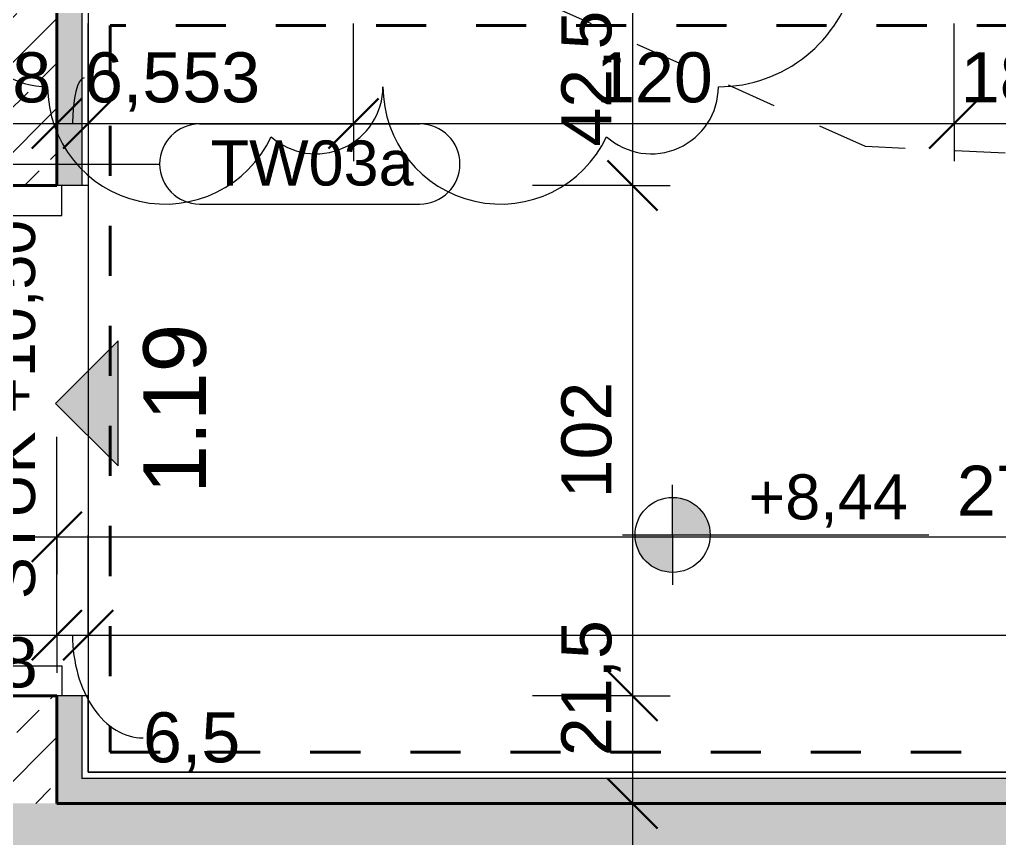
# Model space of a CAD drawing. Header units: metres. Extents: x 3.3 to 48.5, y 58.8 to 100.4.
# Drawn here: x 18.191 to 20.148, y 78.41 to 80.047 of the extents above; entities that cross this region are included whole.
import ezdxf

# ---------------------------------------------------------------- set-up
doc = ezdxf.new("R2010")
doc.units = ezdxf.units.M
doc.linetypes.add('Verdeckt', pattern=[0.003, 0.002, -0.001])
for name, color, linetype, lineweight in [('A_Bemassung-50_', 4, 'Continuous', 9), ('A_Bemassung_', 4, 'Continuous', 9), ('A_Beschriftung_', 7, 'Continuous', 9), ('A_Brandabschnitte', 30, 'Verdeckt', 50), ('A_Fluchtweg', 240, 'Verdeckt', 18), ('A_Raeume_', 7, 'Continuous', 5), ('A_Raeume_Beschriftung_', 7, 'Continuous', 9), ('A_Tueren', 31, 'Continuous', 13), ('A_Waende', 7, 'Continuous', 13), ('G-ANNO-DIMS_', 111, 'Continuous', 9), ('G-ANNO-REVC_', 71, 'Continuous', 9)]:
    doc.layers.add(name, color=color, linetype=linetype, lineweight=lineweight)
doc.styles.add('Arial_2', font='arial.ttf', dxfattribs={"height": 0.09})
doc.styles.add('Arial_3', font='arial.ttf', dxfattribs={"height": 0.125})
doc.styles.add('Arial_5', font='arial.ttf', dxfattribs={"height": 0.1})
doc.dimstyles.new('WGA-Bemaßung', dxfattribs={"dimscale": 0.3048, "dimtxt": 0.102026, "dimasz": 0.328084, "dimexe": 0.246063, "dimexo": 0.0625, "dimgap": 0.04101, "dimtad": 1, "dimdec": 1, "dimlfac": 100, "dimrnd": 0.5, "dimdsep": 46, "dimtxsty": 'Arial_5', "dimblk1": 'OBLIQUE', "dimblk2": 'OBLIQUE', "dimsah": 1, "dimcen": 0.09, "dimdle": 0.246063, "dimazin": 2, "dimtfac": 1, "dimtdec": 4, "dimtix": 1, "dimtmove": 0, "dimatfit": 3, "dimfxl": 0.656168, "dimfxlon": 1, "dimtvp": 1, "dimtolj": 1, "dimtzin": 0, "dimarcsym": 2})
doc.dimstyles.new('WGA-Bemaßung_1', dxfattribs={"dimscale": 0.3048, "dimtxt": 0.102026, "dimasz": 0.328084, "dimexe": 0.246063, "dimexo": 0.0625, "dimgap": 0.04101, "dimtad": 1, "dimdec": 1, "dimlfac": 100, "dimrnd": 0.5, "dimdsep": 46, "dimtxsty": 'Arial_5', "dimblk1": 'OBLIQUE', "dimblk2": 'OBLIQUE', "dimsah": 1, "dimcen": 0.09, "dimdle": 0.246063, "dimazin": 2, "dimtfac": 1, "dimtdec": 4, "dimtix": 1, "dimtmove": 1, "dimatfit": 3, "dimfxl": 0.656168, "dimfxlon": 1, "dimtvp": 1, "dimtolj": 1, "dimtzin": 0, "dimarcsym": 2})
doc.dimstyles.new('WGA-Bemaßung_2', dxfattribs={"dimscale": 0.3048, "dimtxt": 0.102026, "dimasz": 0.328084, "dimexe": 0.246063, "dimexo": 0.0625, "dimgap": 0.04101, "dimtad": 1, "dimdec": 1, "dimlfac": 100, "dimrnd": 0.5, "dimdsep": 46, "dimtxsty": 'Arial_5', "dimblk1": 'OBLIQUE', "dimblk2": 'OBLIQUE', "dimsah": 1, "dimcen": 0.09, "dimdle": 0.246063, "dimazin": 2, "dimtfac": 1, "dimtdec": 4, "dimtix": 1, "dimtmove": 2, "dimatfit": 3, "dimfxl": 0.656168, "dimfxlon": 1, "dimtvp": 1, "dimtolj": 1, "dimtzin": 0, "dimarcsym": 2})
doc.dimstyles.new('WGA-Bemaßung_3', dxfattribs={"dimscale": 0.3048, "dimtxt": 0.102026, "dimasz": 0.328084, "dimexe": 0.246063, "dimexo": 0.0625, "dimgap": 0.04101, "dimtad": 1, "dimdec": 1, "dimlfac": 100, "dimrnd": 0.5, "dimdsep": 46, "dimtxsty": 'Arial_5', "dimblk1": 'OBLIQUE', "dimblk2": 'OBLIQUE', "dimsah": 1, "dimcen": 0.09, "dimdle": 0.246063, "dimazin": 2, "dimtfac": 1, "dimtdec": 4, "dimtix": 1, "dimtmove": 0, "dimatfit": 3, "dimfxl": 0.656168, "dimfxlon": 1, "dimtvp": 1, "dimtolj": 1, "dimtzin": 0, "dimarcsym": 2})
pattern_1 = [(45, (0, 0), (-0.08980256, 0.08980256), []), (45, (0.0898, 0), (-0.08980256, 0.08980256), [0.0635, -0.03175])]

# ---------------------------------------------------------------- blocks, each defined once
blk = doc.blocks.new('UZ_D1 - SL_0900x2000_Wohnungstür-5426848-263_PP_03DG_BT1')
at = {"layer": 'A_Tueren', "lineweight": 5}
for p, q in [((-0.45, 0.1), (-0.51, 0.1)), ((-0.45, -0.1), (-0.45, 0.1)), ((0.45, 0.1), (0.51, 0.1)), ((0.45, -0.1), (0.45, 0.1)), ((-0.51, -0.1), (-0.45, -0.1)), ((0.51, -0.1), (0.45, -0.1)), ((0.45, -0.1), (0.45, -1))]:
    blk.add_line(p, q, dxfattribs=at)
blk.add_arc((0.45, -0.1), 0.9, 180, 270, dxfattribs=at)
blk = doc.blocks.new('Höhenkoten - 018-55641-263_PP_03DG_BT1')
at = {"layer": 'G-ANNO-DIMS_'}
h = blk.add_hatch(color=256, dxfattribs=at)
edge = h.paths.add_edge_path()
edge.add_line((0, 0), (0, 0.0015))
edge.add_arc((0, 0), 0.0015, 0, 90, ccw=False)
edge.add_line((0.0015, 0), (0, 0))
h = blk.add_hatch(color=256, dxfattribs=at)
edge = h.paths.add_edge_path()
edge.add_line((0, 0), (0, -0.0015))
edge.add_arc((0, 0), 0.0015, 180, 270, ccw=False)
edge.add_line((-0.0015, 0), (0, 0))
for p, q in [((0, 0), (0, 0.002)), ((-0.002, 0), (0.010242, 0)), ((0, 0), (0, -0.002))]:
    blk.add_line(p, q, dxfattribs=at)
blk.add_circle((0, 0), 0.0015, dxfattribs=at)
blk = doc.blocks.new('BS_Wand_Lollipop - rechts_oben-2026913-263_PP_03DG_BT1')
at = {"layer": 'A_Beschriftung_'}
for p, q in [((0.0046, 0.0016), (0.0134, 0.0016)), ((-0.003, 0), (0.003, 0)), ((0.0046, -0.0016), (0.0134, -0.0016))]:
    blk.add_line(p, q, dxfattribs=at)
for centre, start, end in [((0.0046, 0), 90, 270), ((0.0134, 0), 270, 90)]:
    blk.add_arc(centre, 0.0016, start, end, dxfattribs=at)
blk = doc.blocks.new('BS_Raum_Top_Pfeil - unten_rechts-2842559-263_PP_03DG_BT1')
at = {"layer": 'A_Raeume_Beschriftung_'}
blk.add_hatch(color=256, dxfattribs=at).paths.add_polyline_path([(-0.0025, -0.0075), (0, -0.005), (0.0025, -0.0075)])
for p, q in [((0, -0.005), (-0.0025, -0.0075)), ((0.0025, -0.0075), (0, -0.005)), ((-0.0025, -0.0075), (0.0025, -0.0075))]:
    blk.add_line(p, q, dxfattribs=at)
blk = doc.blocks.new('DIMBLOCK253-263_PP_03DG_BT1')
at = {"layer": 'A_Bemassung-50_', "transparency": 16777216}
for p, q in [((18.0852, 78.8166), (18.0852, 79.0166)), ((18.2652, 78.8166), (18.2652, 79.0166)), ((18.0852, 78.8166), (18.2652, 78.8166)), ((18.0852, 78.8166), (18.0852, 78.7416)), ((18.2652, 78.8166), (18.2652, 78.7416))]:
    blk.add_line(p, q, dxfattribs=at)
at = {"layer": 'A_Bemassung-50_', "lineweight": 35, "transparency": 16777216}
for p, q in [((18.0852, 78.8166), (18.1352, 78.8666)), ((18.2652, 78.8166), (18.3152, 78.8666)), ((18.0852, 78.8166), (18.0352, 78.7666)), ((18.2652, 78.8166), (18.2152, 78.7666))]:
    blk.add_line(p, q, dxfattribs=at)
at = {"layer": 'A_Bemassung-50_', "color": 0, "transparency": 16777216, "insert": (18.0717, 78.8123), "char_height": 0.1, "width": 0.184588, "attachment_point": 1, "line_spacing_factor": 0.941778, "style": 'Arial_5'}
blk.add_mtext('18', dxfattribs=at)
blk = doc.blocks.new('_Oblique')
at = {"color": 0, "linetype": 'ByBlock', "lineweight": -2}
blk.add_line((-0.5, -0.5), (0.5, 0.5), dxfattribs=at)
blk = doc.blocks.new('DIMBLOCK254-263_PP_03DG_BT1')
at = {"layer": 'A_Bemassung-50_', "transparency": 16777216}
for p, q in [((18.2652, 78.8166), (18.2652, 79.0166)), ((18.3277, 78.8166), (18.3277, 79.0166)), ((18.2652, 78.8166), (18.3277, 78.8166)), ((18.2652, 78.8166), (18.2652, 78.7416)), ((18.3277, 78.8166), (18.3277, 78.7416))]:
    blk.add_line(p, q, dxfattribs=at)
at = {"layer": 'A_Bemassung-50_', "lineweight": 35, "transparency": 16777216}
for p, q in [((18.2652, 78.8166), (18.3152, 78.8666)), ((18.3277, 78.8166), (18.3777, 78.8666)), ((18.2652, 78.8166), (18.2152, 78.7666)), ((18.3277, 78.8166), (18.2777, 78.7666))]:
    blk.add_line(p, q, dxfattribs=at)
at = {"layer": 'A_Bemassung-50_', "transparency": 16777216}
blk.add_ellipse((18.4372, 78.8166), major_axis=(0, 0.2054), ratio=0.685287, start_param=1.570796, end_param=3.141593, dxfattribs=at)
at = {"layer": 'A_Bemassung-50_', "color": 0, "transparency": 16777216, "insert": (18.4372, 78.6625), "char_height": 0.1, "width": 0.231677, "attachment_point": 1, "line_spacing_factor": 0.941778, "style": 'Arial_5'}
blk.add_mtext('6,5', dxfattribs=at)
blk = doc.blocks.new('DIMBLOCK255-263_PP_03DG_BT1')
at = {"layer": 'A_Bemassung-50_', "transparency": 16777216}
for p, q in [((18.3277, 78.8166), (18.3277, 79.0166)), ((31.8838, 78.8166), (31.8838, 79.0166)), ((18.3277, 78.8166), (31.8838, 78.8166)), ((18.3277, 78.8166), (18.3277, 78.7416)), ((31.8838, 78.8166), (31.8838, 78.7416))]:
    blk.add_line(p, q, dxfattribs=at)
at = {"layer": 'A_Bemassung-50_', "lineweight": 35, "transparency": 16777216}
for p, q in [((18.3277, 78.8166), (18.3777, 78.8666)), ((31.8838, 78.8166), (31.9338, 78.8666)), ((18.3277, 78.8166), (18.2777, 78.7666)), ((31.8838, 78.8166), (31.8338, 78.7666))]:
    blk.add_line(p, q, dxfattribs=at)
at = {"layer": 'A_Bemassung-50_', "color": 0, "transparency": 16777216, "insert": (24.8938, 78.9589), "char_height": 0.1, "width": 0.50856, "attachment_point": 1, "line_spacing_factor": 0.941778, "style": 'Arial_5'}
blk.add_mtext('1355,5', dxfattribs=at)
blk = doc.blocks.new('DIMBLOCK339-263_PP_03DG_BT1')
at = {"layer": 'A_Bemassung-50_', "lineweight": 35, "transparency": 16777216}
for p, q in [((19.4152, 80.1405), (19.3652, 80.1905)), ((19.4152, 80.1405), (19.4652, 80.0905)), ((19.4152, 79.7155), (19.3652, 79.7655)), ((19.4152, 79.7155), (19.4652, 79.6655))]:
    blk.add_line(p, q, dxfattribs=at)
at = {"layer": 'A_Bemassung-50_', "transparency": 16777216}
for p, q in [((19.4152, 80.1405), (19.3402, 80.1405)), ((19.4152, 80.1405), (19.4152, 79.7155)), ((19.4152, 80.1405), (19.6152, 80.1405)), ((19.4152, 79.7155), (19.2152, 79.7155)), ((19.4152, 79.7155), (19.4902, 79.7155))]:
    blk.add_line(p, q, dxfattribs=at)
at = {"layer": 'A_Bemassung-50_', "color": 0, "transparency": 16777216, "insert": (19.2729, 79.793), "char_height": 0.1, "width": 0.323972, "attachment_point": 1, "rotation": 90, "line_spacing_factor": 0.941778, "style": 'Arial_5'}
blk.add_mtext('42,5', dxfattribs=at)
blk = doc.blocks.new('DIMBLOCK340-263_PP_03DG_BT1')
at = {"layer": 'A_Bemassung-50_', "lineweight": 35, "transparency": 16777216}
for p, q in [((19.4152, 79.7155), (19.3652, 79.7655)), ((19.4152, 79.7155), (19.4652, 79.6655)), ((19.4152, 78.6955), (19.3652, 78.7455)), ((19.4152, 78.6955), (19.4652, 78.6455))]:
    blk.add_line(p, q, dxfattribs=at)
at = {"layer": 'A_Bemassung-50_', "transparency": 16777216}
for p, q in [((19.4152, 79.7155), (19.2152, 79.7155)), ((19.4152, 79.7155), (19.4152, 78.6955)), ((19.4152, 79.7155), (19.4902, 79.7155)), ((19.4152, 78.6955), (19.2152, 78.6955)), ((19.4152, 78.6955), (19.4902, 78.6955))]:
    blk.add_line(p, q, dxfattribs=at)
at = {"layer": 'A_Bemassung-50_', "color": 0, "transparency": 16777216, "insert": (19.2729, 79.0901), "char_height": 0.1, "width": 0.276883, "attachment_point": 1, "rotation": 90, "line_spacing_factor": 0.941778, "style": 'Arial_5'}
blk.add_mtext('102', dxfattribs=at)
blk = doc.blocks.new('DIMBLOCK341-263_PP_03DG_BT1')
at = {"layer": 'A_Bemassung-50_', "lineweight": 35, "transparency": 16777216}
for p, q in [((19.4152, 78.6955), (19.3652, 78.7455)), ((19.4152, 78.6955), (19.4652, 78.6455)), ((19.4152, 78.4805), (19.3652, 78.5305)), ((19.4152, 78.4805), (19.4652, 78.4305))]:
    blk.add_line(p, q, dxfattribs=at)
at = {"layer": 'A_Bemassung-50_', "transparency": 16777216}
for p, q in [((19.4152, 78.6955), (19.2152, 78.6955)), ((19.4152, 78.6955), (19.4152, 78.4805)), ((19.4152, 78.6955), (19.4902, 78.6955)), ((19.4152, 78.4805), (19.3402, 78.4805)), ((19.4152, 78.4805), (19.6152, 78.4805))]:
    blk.add_line(p, q, dxfattribs=at)
at = {"layer": 'A_Bemassung-50_', "color": 0, "transparency": 16777216, "insert": (19.2729, 78.5749), "char_height": 0.1, "width": 0.323972, "attachment_point": 1, "rotation": 90, "line_spacing_factor": 0.941778, "style": 'Arial_5'}
blk.add_mtext('21,5', dxfattribs=at)
blk = doc.blocks.new('DIMBLOCK342-263_PP_03DG_BT1')
at = {"layer": 'A_Bemassung-50_', "lineweight": 35, "transparency": 16777216}
for p, q in [((19.4152, 78.4805), (19.3652, 78.5305)), ((19.4152, 78.4805), (19.4652, 78.4305)), ((19.4152, 78.3005), (19.3652, 78.3505)), ((19.4152, 78.3005), (19.4652, 78.2505))]:
    blk.add_line(p, q, dxfattribs=at)
at = {"layer": 'A_Bemassung-50_', "transparency": 16777216}
for p, q in [((19.4152, 78.4805), (19.3402, 78.4805)), ((19.4152, 78.4805), (19.4152, 78.3005)), ((19.4152, 78.4805), (19.6152, 78.4805)), ((19.4152, 78.3005), (19.3402, 78.3005)), ((19.4152, 78.3005), (19.6152, 78.3005))]:
    blk.add_line(p, q, dxfattribs=at)
blk.add_ellipse((19.4152, 78.2666), major_axis=(0, 0.1238), ratio=0.734612, start_param=0, end_param=1.570796, dxfattribs=at)
at = {"layer": 'A_Bemassung-50_', "color": 0, "transparency": 16777216, "insert": (19.2729, 78.1128), "char_height": 0.1, "width": 0.184588, "attachment_point": 1, "rotation": 90, "line_spacing_factor": 0.941778, "style": 'Arial_5'}
blk.add_mtext('18', dxfattribs=at)
blk = doc.blocks.new('DIMBLOCK393-263_PP_03DG_BT1')
at = {"layer": 'A_Bemassung-50_', "transparency": 16777216}
for p, q in [((18.0852, 79.8392), (18.0852, 80.0392)), ((18.2652, 79.8392), (18.2652, 80.0392)), ((18.0852, 79.8392), (18.2652, 79.8392)), ((18.0852, 79.8392), (18.0852, 79.7642)), ((18.2652, 79.8392), (18.2652, 79.7642))]:
    blk.add_line(p, q, dxfattribs=at)
at = {"layer": 'A_Bemassung-50_', "lineweight": 35, "transparency": 16777216}
for p, q in [((18.0852, 79.8392), (18.1352, 79.8892)), ((18.2652, 79.8392), (18.3152, 79.8892)), ((18.0852, 79.8392), (18.0352, 79.7892)), ((18.2652, 79.8392), (18.2152, 79.7892))]:
    blk.add_line(p, q, dxfattribs=at)
at = {"layer": 'A_Bemassung-50_', "color": 0, "transparency": 16777216, "insert": (18.0983, 79.9815), "char_height": 0.1, "width": 0.184588, "attachment_point": 1, "line_spacing_factor": 0.941778, "style": 'Arial_5'}
blk.add_mtext('18', dxfattribs=at)
blk = doc.blocks.new('DIMBLOCK394-263_PP_03DG_BT1')
at = {"layer": 'A_Bemassung-50_', "transparency": 16777216}
for p, q in [((18.2652, 79.8392), (18.2652, 80.0392)), ((18.3277, 79.8392), (18.3277, 80.0392)), ((18.2652, 79.8392), (18.3277, 79.8392)), ((18.2652, 79.8392), (18.2652, 79.7642)), ((18.3277, 79.8392), (18.3277, 79.7642))]:
    blk.add_line(p, q, dxfattribs=at)
at = {"layer": 'A_Bemassung-50_', "lineweight": 35, "transparency": 16777216}
for p, q in [((18.2652, 79.8392), (18.3152, 79.8892)), ((18.3277, 79.8392), (18.3777, 79.8892)), ((18.2652, 79.8392), (18.2152, 79.7892)), ((18.3277, 79.8392), (18.2777, 79.7892))]:
    blk.add_line(p, q, dxfattribs=at)
at = {"layer": 'A_Bemassung-50_', "transparency": 16777216}
blk.add_ellipse((18.3194, 79.8392), major_axis=(0, 0.091), ratio=0.252131, start_param=0, end_param=1.570796, dxfattribs=at)
at = {"layer": 'A_Bemassung-50_', "color": 0, "transparency": 16777216, "insert": (18.3194, 79.9815), "char_height": 0.1, "width": 0.231677, "attachment_point": 1, "line_spacing_factor": 0.941778, "style": 'Arial_5'}
blk.add_mtext('6,5', dxfattribs=at)
blk = doc.blocks.new('DIMBLOCK395-263_PP_03DG_BT1')
at = {"layer": 'A_Bemassung-50_', "transparency": 16777216}
for p, q in [((18.3277, 79.8392), (18.3277, 80.0392)), ((18.8577, 79.8392), (18.8577, 80.0392)), ((18.3277, 79.8392), (18.8577, 79.8392)), ((18.3277, 79.8392), (18.3277, 79.7642)), ((18.8577, 79.8392), (18.8577, 79.7642))]:
    blk.add_line(p, q, dxfattribs=at)
at = {"layer": 'A_Bemassung-50_', "lineweight": 35, "transparency": 16777216}
for p, q in [((18.3277, 79.8392), (18.3777, 79.8892)), ((18.8577, 79.8392), (18.9077, 79.8892)), ((18.3277, 79.8392), (18.2777, 79.7892)), ((18.8577, 79.8392), (18.8077, 79.7892))]:
    blk.add_line(p, q, dxfattribs=at)
at = {"layer": 'A_Bemassung-50_', "color": 0, "transparency": 16777216, "insert": (18.5158, 79.9815), "char_height": 0.1, "width": 0.184588, "attachment_point": 1, "line_spacing_factor": 0.941778, "style": 'Arial_5'}
blk.add_mtext('53', dxfattribs=at)
blk = doc.blocks.new('DIMBLOCK396-263_PP_03DG_BT1')
at = {"layer": 'A_Bemassung-50_', "transparency": 16777216}
for p, q in [((18.8577, 79.8392), (18.8577, 80.0392)), ((20.0577, 79.8392), (20.0577, 80.0392)), ((18.8577, 79.8392), (20.0577, 79.8392)), ((18.8577, 79.8392), (18.8577, 79.7642)), ((20.0577, 79.8392), (20.0577, 79.7642))]:
    blk.add_line(p, q, dxfattribs=at)
at = {"layer": 'A_Bemassung-50_', "lineweight": 35, "transparency": 16777216}
for p, q in [((18.8577, 79.8392), (18.9077, 79.8892)), ((20.0577, 79.8392), (20.1077, 79.8892)), ((18.8577, 79.8392), (18.8077, 79.7892)), ((20.0577, 79.8392), (20.0077, 79.7892))]:
    blk.add_line(p, q, dxfattribs=at)
at = {"layer": 'A_Bemassung-50_', "color": 0, "transparency": 16777216, "insert": (19.3423, 79.9815), "char_height": 0.1, "width": 0.276883, "attachment_point": 1, "line_spacing_factor": 0.941778, "style": 'Arial_5'}
blk.add_mtext('120', dxfattribs=at)
blk = doc.blocks.new('DIMBLOCK397-263_PP_03DG_BT1')
at = {"layer": 'A_Bemassung-50_', "transparency": 16777216}
for p, q in [((20.0577, 79.8392), (20.0577, 80.0392)), ((20.2377, 79.8392), (20.2377, 80.0392)), ((20.0577, 79.8392), (20.2377, 79.8392)), ((20.0577, 79.8392), (20.0577, 79.7642)), ((20.2377, 79.8392), (20.2377, 79.7642))]:
    blk.add_line(p, q, dxfattribs=at)
at = {"layer": 'A_Bemassung-50_', "lineweight": 35, "transparency": 16777216}
for p, q in [((20.0577, 79.8392), (20.1077, 79.8892)), ((20.2377, 79.8392), (20.2877, 79.8892)), ((20.0577, 79.8392), (20.0077, 79.7892)), ((20.2377, 79.8392), (20.1877, 79.7892))]:
    blk.add_line(p, q, dxfattribs=at)
at = {"layer": 'A_Bemassung-50_', "color": 0, "transparency": 16777216, "insert": (20.0708, 79.9815), "char_height": 0.1, "width": 0.184588, "attachment_point": 1, "line_spacing_factor": 0.941778, "style": 'Arial_5'}
blk.add_mtext('18', dxfattribs=at)
blk = doc.blocks.new('DIMBLOCK407-263_PP_03DG_BT1')
at = {"layer": 'A_Bemassung-50_', "transparency": 16777216}
for p, q in [((18.0852, 79.0131), (18.0852, 79.2131)), ((18.2652, 79.0131), (18.2652, 79.2131)), ((18.0852, 79.0131), (18.2652, 79.0131)), ((18.0852, 79.0131), (18.0852, 78.9381)), ((18.2652, 79.0131), (18.2652, 78.9381))]:
    blk.add_line(p, q, dxfattribs=at)
at = {"layer": 'A_Bemassung-50_', "lineweight": 35, "transparency": 16777216}
for p, q in [((18.0852, 79.0131), (18.1352, 79.0631)), ((18.2652, 79.0131), (18.3152, 79.0631)), ((18.0852, 79.0131), (18.0352, 78.9631)), ((18.2652, 79.0131), (18.2152, 78.9631))]:
    blk.add_line(p, q, dxfattribs=at)
at = {"layer": 'A_Bemassung-50_', "transparency": 16777216}
blk.add_ellipse((18.0646, 79.0131), major_axis=(0.1106, 0), ratio=0.822829, start_param=0, end_param=1.570796, dxfattribs=at)
at = {"layer": 'A_Bemassung-50_', "color": 0, "transparency": 16777216, "insert": (17.9108, 79.1554), "char_height": 0.1, "width": 0.184588, "attachment_point": 1, "line_spacing_factor": 0.941778, "style": 'Arial_5'}
blk.add_mtext('18', dxfattribs=at)
blk = doc.blocks.new('DIMBLOCK408-263_PP_03DG_BT1')
at = {"layer": 'A_Bemassung-50_', "transparency": 16777216}
for p, q in [((18.2652, 79.0131), (18.2652, 79.2131)), ((21.0527, 79.0131), (21.0527, 79.0881)), ((18.2652, 79.0131), (21.0527, 79.0131)), ((18.2652, 79.0131), (18.2652, 78.9381)), ((21.0527, 79.0131), (21.0527, 78.8131))]:
    blk.add_line(p, q, dxfattribs=at)
at = {"layer": 'A_Bemassung-50_', "lineweight": 35, "transparency": 16777216}
for p, q in [((18.2652, 79.0131), (18.3152, 79.0631)), ((21.0527, 79.0131), (21.1027, 79.0631)), ((18.2652, 79.0131), (18.2152, 78.9631)), ((21.0527, 79.0131), (21.0027, 78.9631))]:
    blk.add_line(p, q, dxfattribs=at)
at = {"layer": 'A_Bemassung-50_', "color": 0, "transparency": 16777216, "insert": (20.063, 79.1554), "char_height": 0.1, "width": 0.276883, "attachment_point": 1, "line_spacing_factor": 0.941778, "style": 'Arial_5'}
blk.add_mtext('279', dxfattribs=at)
blk = doc.blocks.new('Family - ___-11889417-263_PP_03DG_BT1')
at = {"layer": 'G-ANNO-REVC_'}
for centre, radius, start, end in [((19.5866, 80.1927), 0.28, 270, 64.7912), ((18.2466, 80.0727), 0.16, 138.1897, 270), ((18.4811, 79.9127), 0.2345, 180, 334.7912), ((18.7826, 79.9127), 0.134, 228.1897, 0), ((19.1511, 79.9127), 0.2345, 180, 334.7912), ((19.4526, 79.9127), 0.134, 228.1897, 0)]:
    blk.add_arc(centre, radius, start, end, dxfattribs=at)

msp = doc.modelspace()

# ---------------------------------------------------------------- hatches: boundary and pattern name
at = {"layer": 'A_Waende', "lineweight": 5}
h = msp.add_hatch(dxfattribs=at)
h.set_pattern_fill('FP_4', color=250, style=0, pattern_type=2)
h.set_pattern_definition(pattern_1)
h.paths.add_polyline_path([(18.2652, 78.4805), (18.2652, 78.6955), (18.0852, 78.6955), (18.0852, 78.4805), (18.1131, 78.4805)])
h.paths.add_polyline_path([(18.2309, 79.7155), (18.2652, 79.7155), (18.2652, 86.5927), (18.0852, 86.5927), (18.0852, 79.7155), (18.1131, 79.7155)])
h = msp.add_hatch(dxfattribs=at)
h.set_pattern_fill('FP_15', color=250, angle=225, style=0, pattern_type=2)
h.set_pattern_definition([(135, (18.32821, 83.1006), (-0.2539998, 0.1270034), [0.02245, -0.15715]), (135, (18.216485, 83.14869), (-0.2539998, 0.1270034), [0.02245, -0.15715]), (135, (18.3275, 83.16354), (-0.2539998, 0.1270034), [0.02245, -0.15715]), (135, (18.21719, 83.21162), (-0.2539998, 0.1270034), [0.02245, -0.15715]), (161.565, (18.311944, 83.116867), (-0.50799766, 0.1270007), [0.0502, -0.35141]), (161.565, (18.26386, 83.132423), (-0.50799766, 0.1270007), [0.0502, -0.35141]), (161.565, (18.311237, 83.1798), (-0.50799766, 0.1270007), [0.0502, -0.35141]), (161.565, (18.26386, 83.196063), (-0.50799766, 0.1270007), [0.0502, -0.35141]), (225, (18.216485, 83.11616), (0.2539998, 0.1270034), [0.02245, -0.15715]), (225, (18.3275, 83.16354), (0.2539998, 0.1270034), [0.02245, -0.15715]), (225, (18.216485, 83.1798), (0.2539998, 0.1270034), [0.02245, -0.15715]), (225, (18.3275, 83.227175), (0.2539998, 0.1270034), [0.02245, -0.15715]), (198.435, (18.26386, 83.132423), (0.50799766, 0.1270007), [0.0502, -0.35141]), (198.435, (18.311944, 83.14798), (0.50799766, 0.1270007), [0.0502, -0.35141]), (198.435, (18.26386, 83.196063), (0.50799766, 0.1270007), [0.0502, -0.35141]), (198.435, (18.311944, 83.21162), (0.50799766, 0.1270007), [0.0502, -0.35141])])
h.paths.add_polyline_path([(18.2652, 78.5305), (18.3152, 78.5305), (18.3152, 78.6955), (18.2652, 78.6955), (18.2652, 78.543)])
h.paths.add_polyline_path([(18.3152, 79.7155), (18.3152, 86.5927), (18.2652, 86.5927), (18.2652, 79.7155)])
h = msp.add_hatch(dxfattribs=at)
h.set_pattern_fill('FP_77', color=250, angle=45, style=0, pattern_type=2)
h.set_pattern_definition([(225, (25.10583, 78.5433), (-0.1270034, -0.2539998), [0.02245, -0.15715]), (225, (25.05774, 78.43158), (-0.1270034, -0.2539998), [0.02245, -0.15715]), (225, (25.04219, 78.5433), (-0.1270034, -0.2539998), [0.02245, -0.15715]), (225, (24.99481, 78.43228), (-0.1270034, -0.2539998), [0.02245, -0.15715]), (251.565, (25.089563, 78.527036), (-0.12700069, -0.50799766), [0.0502, -0.35141]), (251.565, (25.074006, 78.478953), (-0.12700069, -0.50799766), [0.0502, -0.35141]), (251.565, (25.025923, 78.527036), (-0.12700069, -0.50799766), [0.0502, -0.35141]), (251.565, (25.010367, 78.478953), (-0.12700069, -0.50799766), [0.0502, -0.35141]), (315, (25.08956, 78.43228), (-0.1270034, 0.2539998), [0.02245, -0.15715]), (315, (25.04219, 78.5433), (-0.1270034, 0.2539998), [0.02245, -0.15715]), (315, (25.02663, 78.43158), (-0.1270034, 0.2539998), [0.02245, -0.15715]), (315, (24.97855, 78.5433), (-0.1270034, 0.2539998), [0.02245, -0.15715]), (288.435, (25.074006, 78.478953), (-0.12700069, 0.50799766), [0.0502, -0.35141]), (288.435, (25.05845, 78.527036), (-0.12700069, 0.50799766), [0.0502, -0.35141]), (288.435, (25.010367, 78.478953), (-0.12700069, 0.50799766), [0.0502, -0.35141]), (288.435, (24.99481, 78.527036), (-0.12700069, 0.50799766), [0.0502, -0.35141])])
h.paths.add_polyline_path([(22.1013, 78.4805), (30.1877, 78.4805), (30.1877, 78.5305), (22.0727, 78.5305), (22.0727, 78.4805), (22.0877, 78.4805)])
h.paths.add_polyline_path([(31.2327, 78.4805), (31.9463, 78.4805), (31.9463, 78.5305), (31.2077, 78.5305), (31.2077, 78.4805)])
h.paths.add_polyline_path([(20.2341, 78.4805), (21.0527, 78.4805), (21.0527, 78.5305), (18.2652, 78.5305), (18.2652, 78.4805), (18.8201, 78.4805)])
h = msp.add_hatch(dxfattribs=at)
h.set_pattern_fill('FP_4', color=250, style=0, pattern_type=2)
h.set_pattern_definition(pattern_1)
h.paths.add_polyline_path([(30.1509, 78.3005), (30.1877, 78.3005), (30.1877, 78.4805), (22.0727, 78.4805), (22.0727, 78.3005), (30.1359, 78.3005)])
h.paths.add_polyline_path([(16.5927, 78.3005), (21.0527, 78.3005), (21.0527, 78.4805), (15.0327, 78.4805), (15.0327, 78.3005), (16.5777, 78.3005)])
h.paths.add_polyline_path([(38.8302, 78.3005), (39.0827, 78.3005), (39.0827, 78.4805), (31.2077, 78.4805), (31.2077, 78.3005), (38.8152, 78.3005)])

# ---------------------------------------------------------------- linework, layer by layer
at = {"layer": 'A_Brandabschnitte'}
for p, q in [((18.3714, 80.0349), (18.3714, 78.583)), ((31.8027, 80.0349), (18.3714, 80.0349)), ((18.3714, 78.583), (31.8027, 78.583))]:
    msp.add_line(p, q, dxfattribs=at)
at = {"layer": 'A_Fluchtweg'}
for p, q in [((19.8805, 79.793), (19.0714, 80.1555)), ((31.9463, 79.2255), (19.8805, 79.793))]:
    msp.add_line(p, q, dxfattribs=at)
at = {"layer": 'A_Raeume_', "flags": 128}
msp.add_lwpolyline([(20.1477, 80.093), (20.0577, 80.093), (20.0577, 80.138), (20.0561, 80.138), (18.3277, 80.138), (18.3277, 78.543), (31.9463, 78.543), (31.9463, 80.093), (22.0777, 80.093), (22.0147, 80.093), (21.4152, 80.093)], close=True, dxfattribs=at)
at = {"layer": 'A_Waende', "color": 10, "lineweight": 50}
for p, q in [((18.2652, 79.7155), (18.2652, 86.5927)), ((18.0852, 79.7155), (18.2652, 79.7155)), ((18.0852, 78.6955), (18.2652, 78.6955)), ((18.2652, 78.6955), (18.2652, 78.4805)), ((21.0527, 78.4805), (18.2652, 78.4805))]:
    msp.add_line(p, q, dxfattribs=at)
at = {"layer": 'A_Waende'}
for p, q in [((18.3277, 86.5927), (18.3277, 79.7155)), ((18.3152, 80.163), (18.3152, 79.7155)), ((18.3277, 79.7155), (18.3152, 79.7155)), ((18.3277, 78.6955), (18.3152, 78.6955)), ((18.3152, 78.6955), (18.3152, 78.5305)), ((18.3277, 78.543), (18.3277, 78.6955)), ((21.0527, 78.5305), (18.3152, 78.5305)), ((21.0527, 78.543), (18.3277, 78.543))]:
    msp.add_line(p, q, dxfattribs=at)
at = {"layer": 'A_Waende', "color": 250, "lineweight": 5}
for p, q in [((18.3152, 79.7155), (18.2652, 79.7155)), ((18.3152, 78.6955), (18.2652, 78.6955))]:
    msp.add_line(p, q, dxfattribs=at)

# ---------------------------------------------------------------- block references
at = {"layer": 'A_Beschriftung_', "xscale": 49.99999999999998, "yscale": 49.99999999999998, "zscale": 49.99999999999998}
msp.add_blockref('BS_Wand_Lollipop - rechts_oben-2026913-263_PP_03DG_BT1', (18.3203, 79.7583), dxfattribs=at)
at = {"layer": 'A_Raeume_Beschriftung_', "xscale": 49.99999999999998, "yscale": 49.99999999999998, "zscale": 49.99999999999998, "rotation": 89.99999999999991}
msp.add_blockref('BS_Raum_Top_Pfeil - unten_rechts-2842559-263_PP_03DG_BT1', (18.0124, 79.2798), dxfattribs=at)
at = {"layer": 'A_Tueren', "rotation": 269.9999999999997}
msp.add_blockref('UZ_D1 - SL_0900x2000_Wohnungstür-5426848-263_PP_03DG_BT1', (18.1752, 79.2055), dxfattribs=at)
at = {"layer": 'G-ANNO-DIMS_', "xscale": 49.99999999999998, "yscale": 49.99999999999998, "zscale": 49.99999999999998}
msp.add_blockref('Höhenkoten - 018-55641-263_PP_03DG_BT1', (19.4952, 79.0171), dxfattribs=at)
at = {"layer": 'G-ANNO-REVC_'}
msp.add_blockref('Family - ___-11889417-263_PP_03DG_BT1', (0, 0), dxfattribs=at)

# ---------------------------------------------------------------- texts
at = {"layer": 'A_Beschriftung_', "insert": (18.5725, 79.8053), "char_height": 0.09, "width": 0.493038, "attachment_point": 1, "style": 'Arial_2'}
msp.add_mtext('TW03a', dxfattribs=at)
at = {"layer": 'A_Beschriftung_', "insert": (18.1315, 78.8887), "char_height": 0.09, "width": 0.905907, "attachment_point": 1, "rotation": 90, "style": 'Arial_2'}
msp.add_mtext('STUK +10,50', dxfattribs=at)
at = {"layer": 'A_Raeume_Beschriftung_', "insert": (18.4378, 79.0992), "char_height": 0.125, "width": 0.408861, "attachment_point": 1, "rotation": 90, "style": 'Arial_3'}
msp.add_mtext('1.19', dxfattribs=at)
at = {"layer": 'G-ANNO-DIMS_', "insert": (19.6468, 79.1381), "char_height": 0.09, "width": 0.380128, "attachment_point": 1, "line_spacing_factor": 0.941778, "style": 'Arial_2'}
msp.add_mtext('+8,44', dxfattribs=at)

# ---------------------------------------------------------------- dimensions: what is measured, and where the dimension line sits
at = {"layer": 'A_Bemassung_'}
for base, p1, p2, override, picture, middle in [((19.4152, 79.7155), (19.6152, 80.1405), (19.2152, 79.7155), {"dimpost": '<>', "dimfxl": 0.583631}, 'DIMBLOCK339-263_PP_03DG_BT1', (19.3516, 79.928)), ((19.4152, 78.6955), (19.2152, 79.7155), (19.2152, 78.6955), {"dimpost": '<>', "dimfxl": 1.02}, 'DIMBLOCK340-263_PP_03DG_BT1', (19.3516, 79.2055))]:
    dim = msp.add_linear_dim(base=base, p1=p1, p2=p2, angle=90, dimstyle='WGA-Bemaßung', override=override, dxfattribs=at)
    dim.commit()
    dim.dimension.update_dxf_attribs({"geometry": picture, "text_midpoint": middle})
for base, p1, p2, dimstyle, override, picture, middle in [((18.2652, 79.8392), (18.0852, 80.0392), (18.2652, 80.0392), 'WGA-Bemaßung_3', {"dimpost": '<>', "dimfxl": 0.18}, 'DIMBLOCK393-263_PP_03DG_BT1', (18.1752, 79.9028)), ((18.8577, 79.8392), (18.3277, 80.0392), (18.8577, 80.0392), 'WGA-Bemaßung_3', {"dimpost": '<>', "dimfxl": 0.53}, 'DIMBLOCK395-263_PP_03DG_BT1', (18.5927, 79.9028)), ((20.0577, 79.8392), (18.8577, 80.0392), (20.0577, 80.0392), 'WGA-Bemaßung_3', {"dimpost": '<>', "dimfxl": 1.2}, 'DIMBLOCK396-263_PP_03DG_BT1', (19.4577, 79.9028)), ((20.2377, 79.8392), (20.0577, 80.0392), (20.2377, 80.0392), 'WGA-Bemaßung_3', {"dimpost": '<>', "dimfxl": 0.18}, 'DIMBLOCK397-263_PP_03DG_BT1', (20.1477, 79.9028)), ((31.8838, 78.8166), (18.3277, 79.0166), (31.8838, 79.0166), 'WGA-Bemaßung', {"dimpost": '<>', "dimfxl": 13.5561}, 'DIMBLOCK255-263_PP_03DG_BT1', (25.1057, 78.8801))]:
    dim = msp.add_linear_dim(base=base, p1=p1, p2=p2, dimstyle=dimstyle, override=override, dxfattribs=at)
    dim.commit()
    dim.dimension.update_dxf_attribs({"geometry": picture, "text_midpoint": middle})
for base, p1, p2, dimstyle, override, picture, middle in [((18.3276682485, 79.839209775), (18.2651682485, 80.039209775), (18.3276682485, 80.039209775), 'WGA-Bemaßung_1', {"dimpost": '<>', "dimfxl": 0.0625}, 'DIMBLOCK394-263_PP_03DG_BT1', (18.435196163, 79.9148660754)), ((18.2652, 79.0131), (18.0852, 79.2131), (18.2652, 79.2131), 'WGA-Bemaßung_1', {"dimpost": '<>', "dimfxl": 0.18}, 'DIMBLOCK407-263_PP_03DG_BT1', (18.0031, 79.0887)), ((21.0526682485, 79.0130531746), (18.2651682485, 79.2130531746), (21.0526682485, 78.8130531746), 'WGA-Bemaßung_2', {"dimpost": '<>', "dimfxl": 2.816053}, 'DIMBLOCK408-263_PP_03DG_BT1', (20.2014182196, 79.088709475)), ((18.2652, 78.8166), (18.0852, 79.0166), (18.2652, 79.0166), 'WGA-Bemaßung_2', {"dimpost": '<>', "dimfxl": 0.18}, 'DIMBLOCK253-263_PP_03DG_BT1', (18.164, 78.7456)), ((18.3276682485, 78.8165506263), (18.2651682485, 79.0165506263), (18.3276682485, 79.0165506263), 'WGA-Bemaßung_1', {"dimpost": '<>', "dimfxl": 0.0625}, 'DIMBLOCK254-263_PP_03DG_BT1', (18.5530023885, 78.5958437257))]:
    dim = msp.add_linear_dim(base=base, p1=p1, p2=p2, dimstyle=dimstyle, override=override, dxfattribs=at)
    dim.commit()
    dim.dimension.update_dxf_attribs({"geometry": picture, "text_midpoint": middle, "dimtype": 160})
for base, p1, p2, dimstyle, override, picture, middle in [((19.4152, 78.4805), (19.2152, 78.6955), (19.6152, 78.4805), 'WGA-Bemaßung_2', {"dimpost": '<>', "dimfxl": 0.45412}, 'DIMBLOCK341-263_PP_03DG_BT1', (19.3396, 78.7368)), ((19.4152, 78.3005), (19.6152, 78.4805), (19.6152, 78.3005), 'WGA-Bemaßung_1', {"dimpost": '<>', "dimfxl": 0.18}, 'DIMBLOCK342-263_PP_03DG_BT1', (19.3396, 78.2051))]:
    dim = msp.add_linear_dim(base=base, p1=p1, p2=p2, angle=90, dimstyle=dimstyle, override=override, dxfattribs=at)
    dim.commit()
    dim.dimension.update_dxf_attribs({"geometry": picture, "text_midpoint": middle, "dimtype": 160, "text_rotation": 90})

doc.saveas('drawing.dxf')
